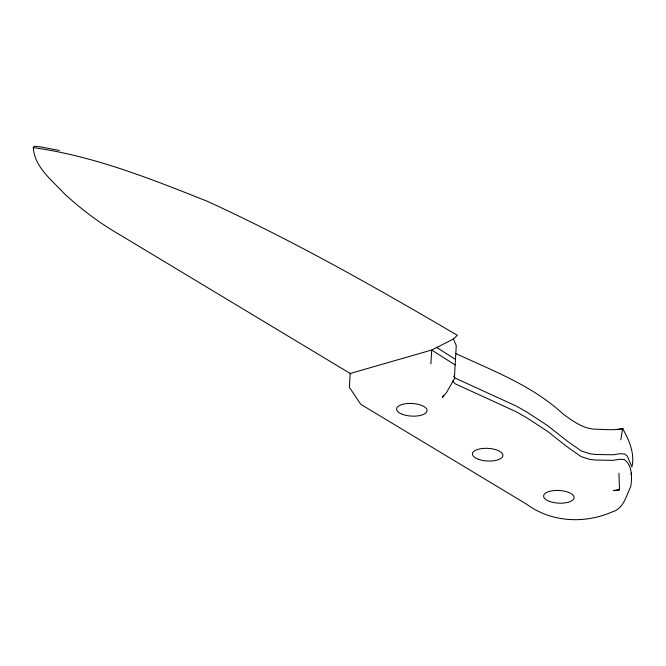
<?xml version="1.0" encoding="UTF-8"?>
<svg xmlns="http://www.w3.org/2000/svg" width="666" height="666" viewBox="0 0 666 666"><rect width="100%" height="100%" fill="white"/><g stroke="black" fill="none" stroke-linecap="round" stroke-linejoin="round"><path stroke-width="1" d="M430.894 363.919L431.685 350.033L453.504 339.019L457.309 335.264C375.774 287.437 293.265 240.659 207.284 201.282C150.991 178.888 93.615 155.911 33.3 147.636C34.465 167.391 52.339 180.436 64.669 194.022C81.951 209.848 100.658 223.851 121.029 235.498L350.716 373.801M452.689 380.985L455.186 383.799L516.225 411.746L527.197 418.04L547.535 431.343L566.716 446.511L581.143 456.626L589.876 459.398L595.845 460.056L613.07 460.331L619.696 459.249L624.458 459.598C632.417 465.85 632.142 477.356 630.81 486.413C626.215 495.745 623.692 508.724 612.404 511.829C584.815 523.992 551.348 522.435 526.689 504.245L360.722 404.279L349.4 387.362L350.183 373.476L431.685 350.033L455.153 364.943M620.804 439.81L622.643 428.538C629.029 440.159 635.031 453.38 631.909 466.974L627.172 455.935L624.766 454.046L620.013 453.696L613.386 454.778L596.162 454.503L590.184 453.846L581.451 451.065L567.032 440.959L547.843 425.782L527.514 412.479L516.541 406.193L455.502 378.238L453.629 376.132M630.943 474.267L631.601 472.527M442.748 396.828L443.656 395.08M33.3 147.636L34.091 146.279L40.534 146.87L59.316 150.474M442.299 397.702L446.461 392.59L454.362 378.829L456.252 345.504L453.305 338.961M455.494 353.388C492.957 370.837 532.592 385.622 563.369 414.244C573.576 421.561 584.032 429.503 597.285 429.245C605.802 429.562 614.46 430.361 622.868 428.554M619.397 489.652L619.38 488.911L619.397 489.652L613.344 490.642L619.53 489.918L618.914 473.135M616.816 429.545L622.993 428.821M436.347 347.244L455.469 359.39M402.505 414.369A15.276 6.327 3.2 0 0 426.956 411.355A15.276 6.327 3.2 0 0 406.044 403.663A15.276 6.327 3.2 0 0 402.505 414.369M478.321 459.257A15.276 6.327 3.2 0 0 502.772 456.243A15.276 6.327 3.2 0 0 481.859 448.551A15.276 6.327 3.2 0 0 478.321 459.257M549.508 501.398A15.276 6.327 3.2 0 0 573.967 498.384A15.276 6.327 3.2 0 0 553.055 490.692A15.276 6.327 3.2 0 0 549.508 501.398"/></g></svg>
